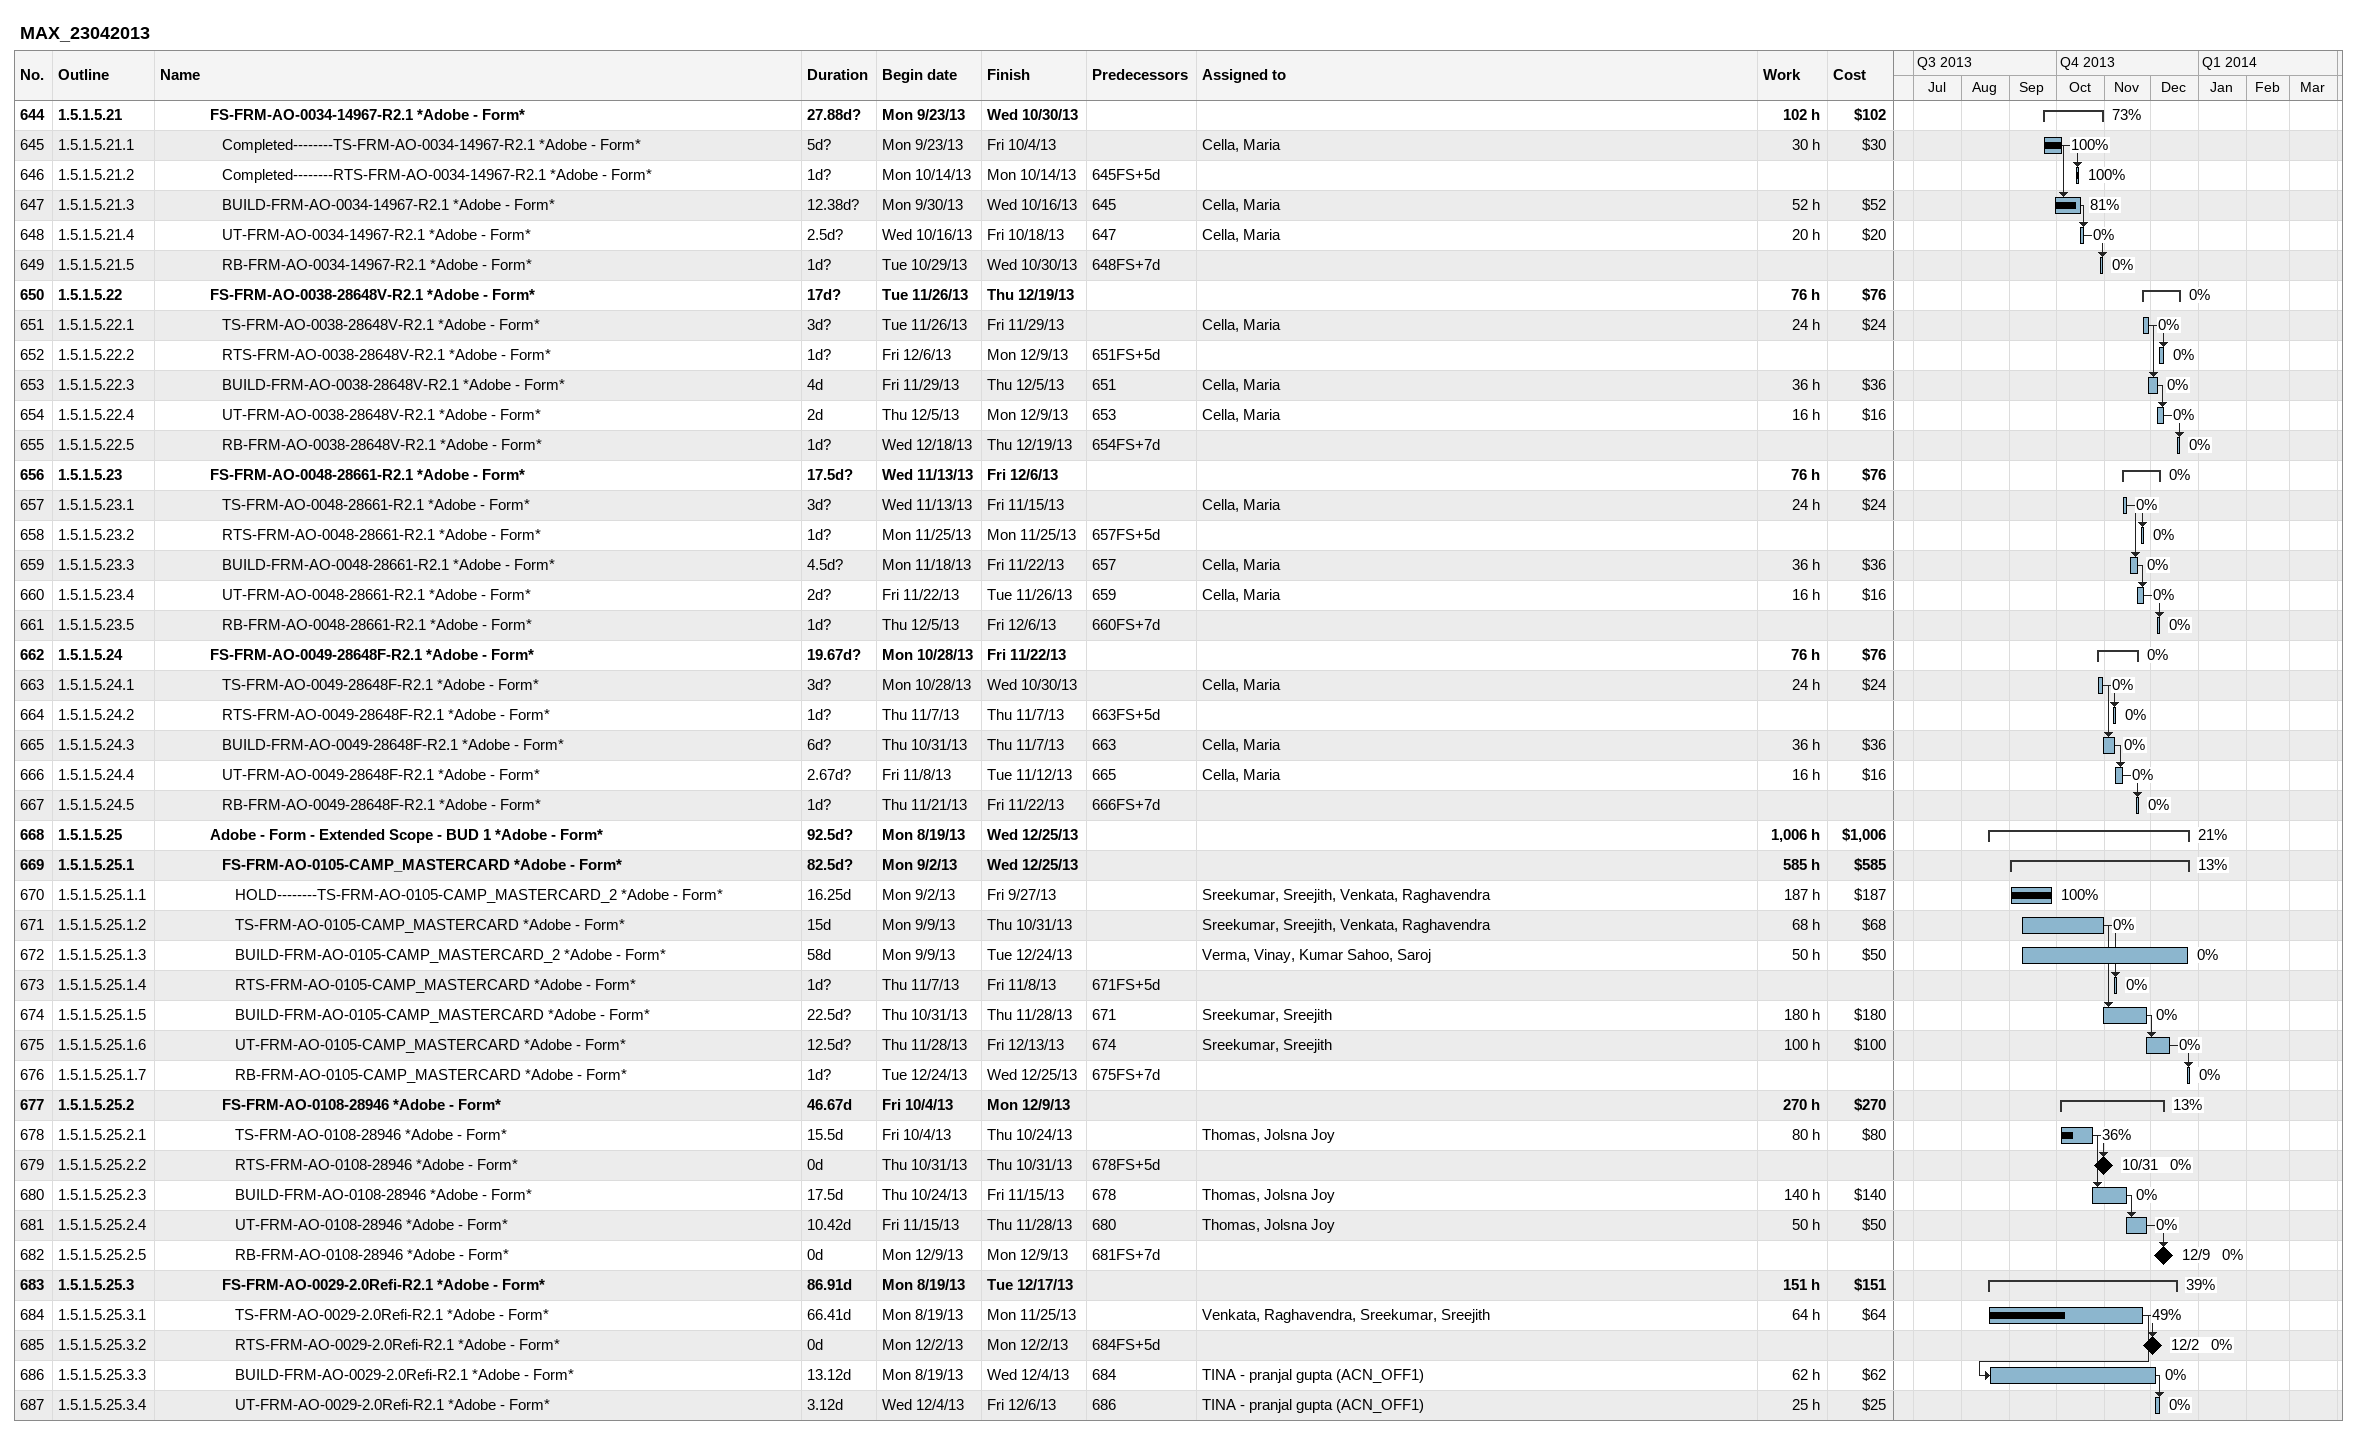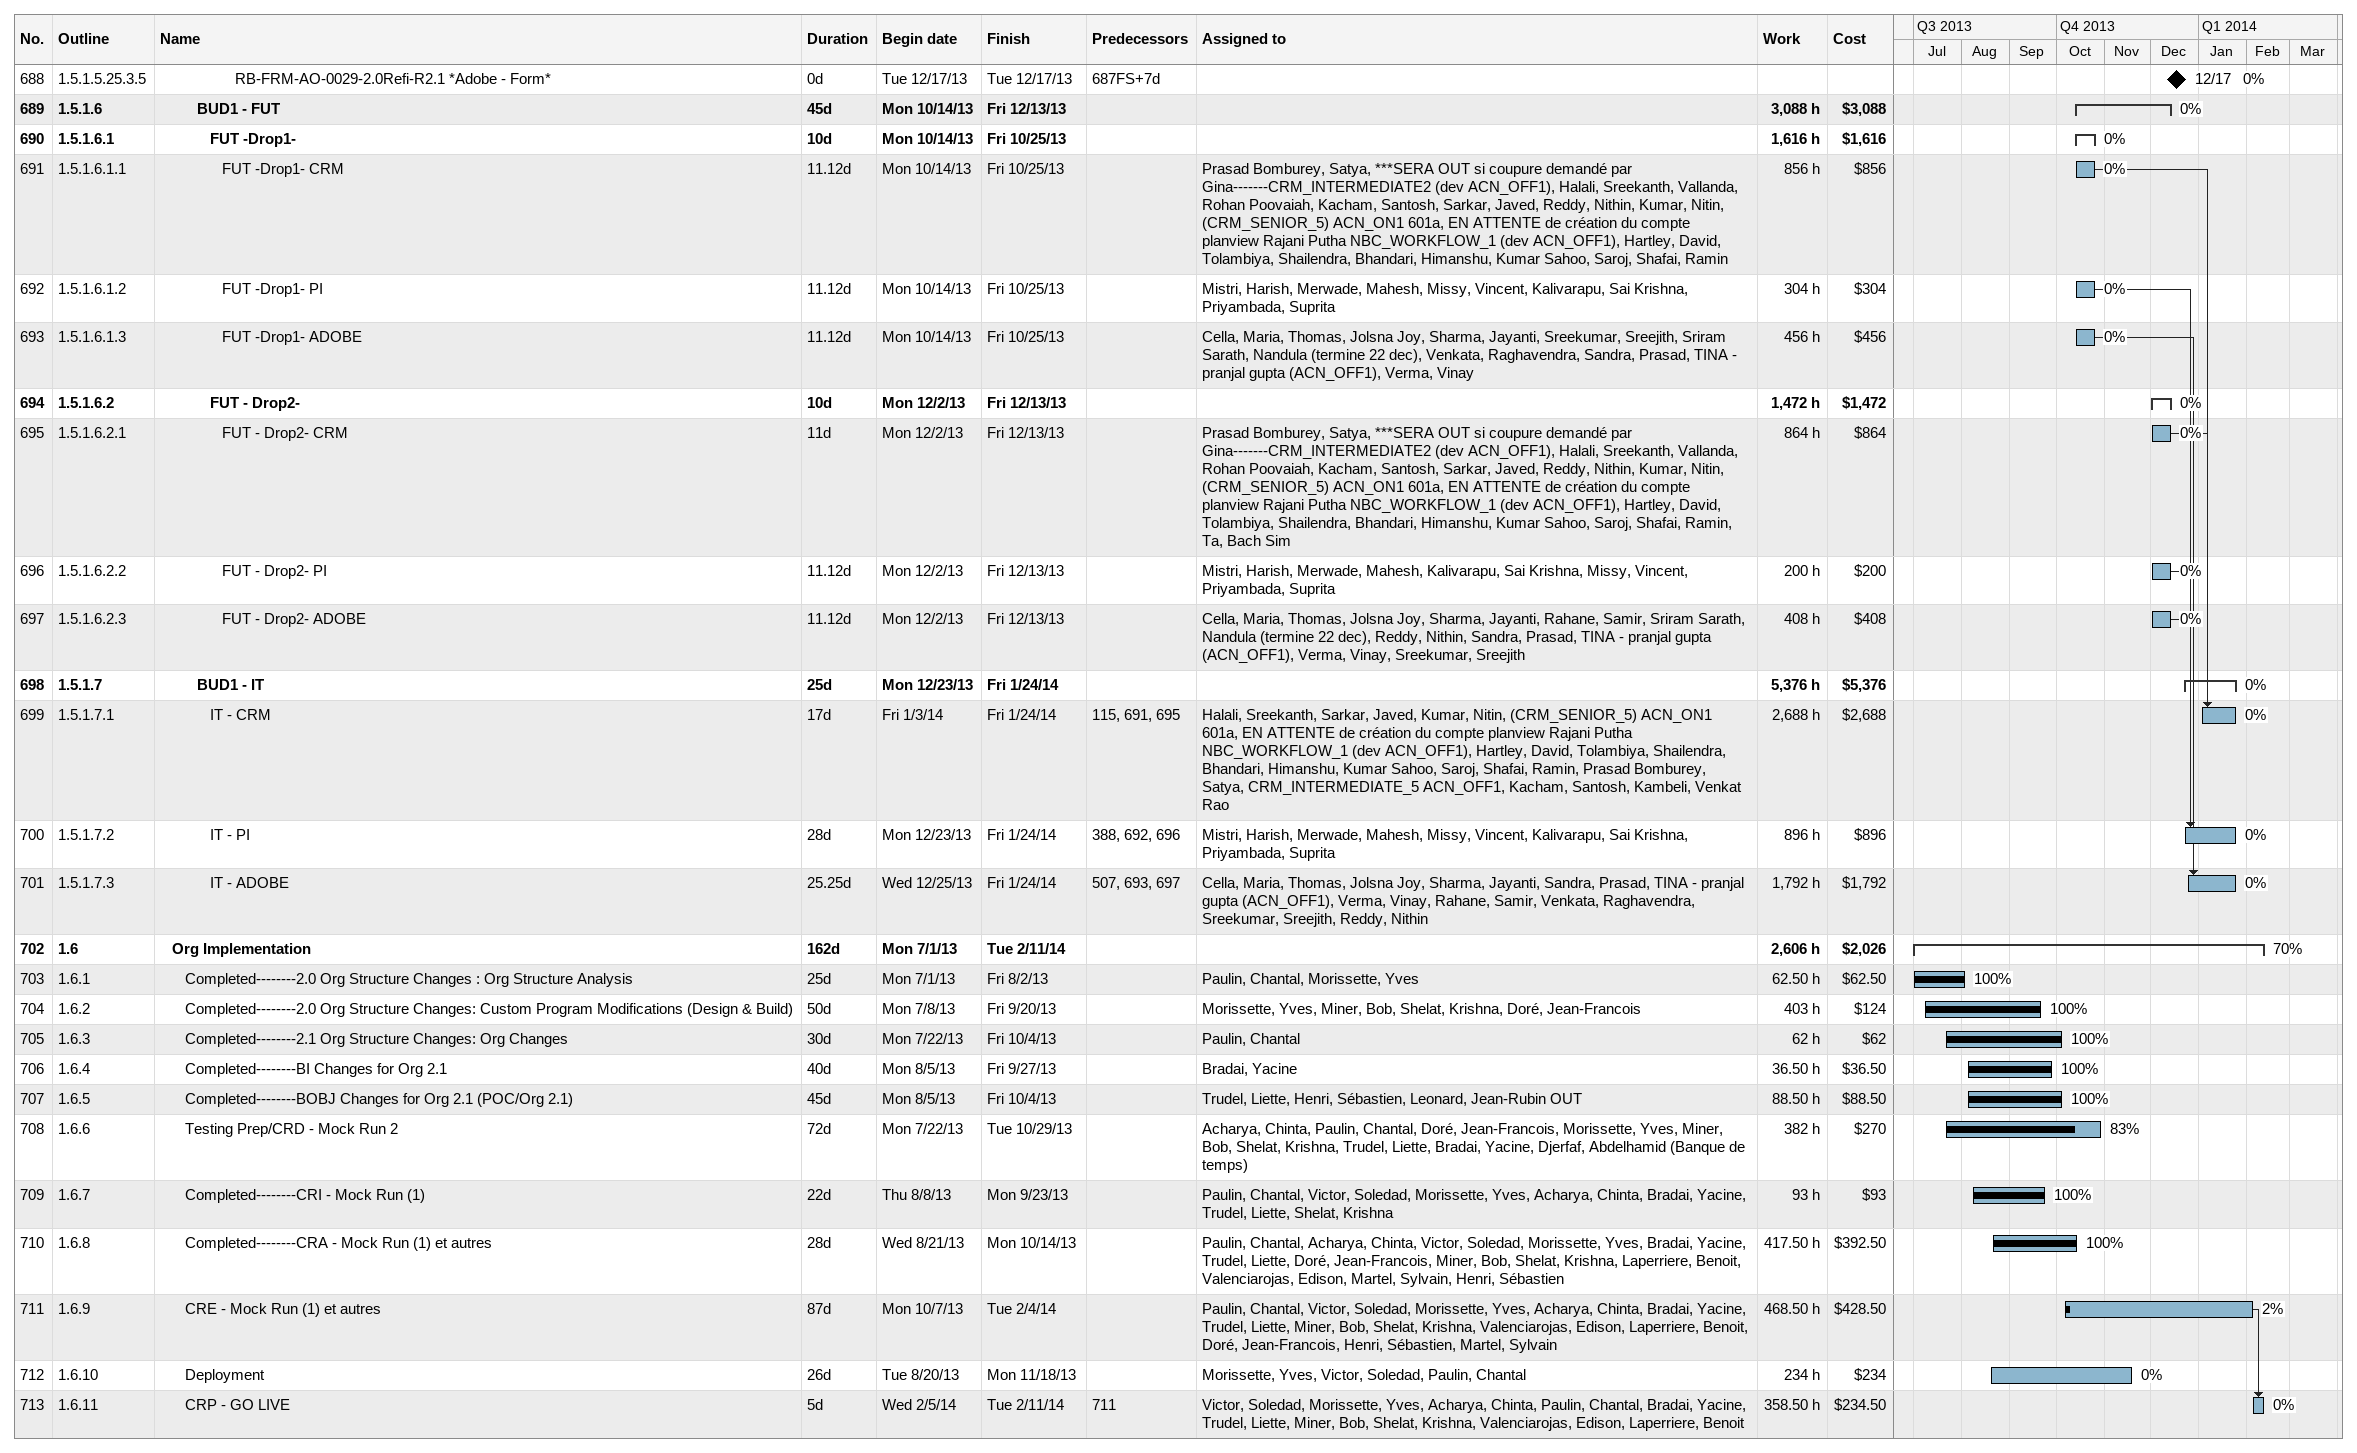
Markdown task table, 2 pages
MAX_23042013

| ID | WBS | Task | Duration | Start | Finish | Predecessors | Resources | % complete | Work (h) | Cost ($) |
|---|---|---|---|---|---|---|---|---|---|---|
| 644 | 1.5.1.5.21 | **FS-FRM-AO-0034-14967-R2.1 *Adobe - Form*** | 27.88d? | 2013-09-23 | 2013-10-30 |  |  | 73 | 102 | 102 |
| 645 | 1.5.1.5.21.1 | Completed--------TS-FRM-AO-0034-14967-R2.1 *Adobe - Form* | 5d? | 2013-09-23 | 2013-10-04 |  | Cella, Maria | 100 | 30 | 30 |
| 646 | 1.5.1.5.21.2 | Completed--------RTS-FRM-AO-0034-14967-R2.1 *Adobe - Form* | 1d? | 2013-10-14 | 2013-10-14 | 645FS+5d |  | 100 |  |  |
| 647 | 1.5.1.5.21.3 | BUILD-FRM-AO-0034-14967-R2.1 *Adobe - Form* | 12.38d? | 2013-09-30 | 2013-10-16 | 645 | Cella, Maria | 81 | 52 | 52 |
| 648 | 1.5.1.5.21.4 | UT-FRM-AO-0034-14967-R2.1 *Adobe - Form* | 2.5d? | 2013-10-16 | 2013-10-18 | 647 | Cella, Maria | 0 | 20 | 20 |
| 649 | 1.5.1.5.21.5 | RB-FRM-AO-0034-14967-R2.1 *Adobe - Form* | 1d? | 2013-10-29 | 2013-10-30 | 648FS+7d |  | 0 |  |  |
| 650 | 1.5.1.5.22 | **FS-FRM-AO-0038-28648V-R2.1 *Adobe - Form*** | 17d? | 2013-11-26 | 2013-12-19 |  |  | 0 | 76 | 76 |
| 651 | 1.5.1.5.22.1 | TS-FRM-AO-0038-28648V-R2.1 *Adobe - Form* | 3d? | 2013-11-26 | 2013-11-29 |  | Cella, Maria | 0 | 24 | 24 |
| 652 | 1.5.1.5.22.2 | RTS-FRM-AO-0038-28648V-R2.1 *Adobe - Form* | 1d? | 2013-12-06 | 2013-12-09 | 651FS+5d |  | 0 |  |  |
| 653 | 1.5.1.5.22.3 | BUILD-FRM-AO-0038-28648V-R2.1 *Adobe - Form* | 4d | 2013-11-29 | 2013-12-05 | 651 | Cella, Maria | 0 | 36 | 36 |
| 654 | 1.5.1.5.22.4 | UT-FRM-AO-0038-28648V-R2.1 *Adobe - Form* | 2d | 2013-12-05 | 2013-12-09 | 653 | Cella, Maria | 0 | 16 | 16 |
| 655 | 1.5.1.5.22.5 | RB-FRM-AO-0038-28648V-R2.1 *Adobe - Form* | 1d? | 2013-12-18 | 2013-12-19 | 654FS+7d |  | 0 |  |  |
| 656 | 1.5.1.5.23 | **FS-FRM-AO-0048-28661-R2.1 *Adobe - Form*** | 17.5d? | 2013-11-13 | 2013-12-06 |  |  | 0 | 76 | 76 |
| 657 | 1.5.1.5.23.1 | TS-FRM-AO-0048-28661-R2.1 *Adobe - Form* | 3d? | 2013-11-13 | 2013-11-15 |  | Cella, Maria | 0 | 24 | 24 |
| 658 | 1.5.1.5.23.2 | RTS-FRM-AO-0048-28661-R2.1 *Adobe - Form* | 1d? | 2013-11-25 | 2013-11-25 | 657FS+5d |  | 0 |  |  |
| 659 | 1.5.1.5.23.3 | BUILD-FRM-AO-0048-28661-R2.1 *Adobe - Form* | 4.5d? | 2013-11-18 | 2013-11-22 | 657 | Cella, Maria | 0 | 36 | 36 |
| 660 | 1.5.1.5.23.4 | UT-FRM-AO-0048-28661-R2.1 *Adobe - Form* | 2d? | 2013-11-22 | 2013-11-26 | 659 | Cella, Maria | 0 | 16 | 16 |
| 661 | 1.5.1.5.23.5 | RB-FRM-AO-0048-28661-R2.1 *Adobe - Form* | 1d? | 2013-12-05 | 2013-12-06 | 660FS+7d |  | 0 |  |  |
| 662 | 1.5.1.5.24 | **FS-FRM-AO-0049-28648F-R2.1 *Adobe - Form*** | 19.67d? | 2013-10-28 | 2013-11-22 |  |  | 0 | 76 | 76 |
| 663 | 1.5.1.5.24.1 | TS-FRM-AO-0049-28648F-R2.1 *Adobe - Form* | 3d? | 2013-10-28 | 2013-10-30 |  | Cella, Maria | 0 | 24 | 24 |
| 664 | 1.5.1.5.24.2 | RTS-FRM-AO-0049-28648F-R2.1 *Adobe - Form* | 1d? | 2013-11-07 | 2013-11-07 | 663FS+5d |  | 0 |  |  |
| 665 | 1.5.1.5.24.3 | BUILD-FRM-AO-0049-28648F-R2.1 *Adobe - Form* | 6d? | 2013-10-31 | 2013-11-07 | 663 | Cella, Maria | 0 | 36 | 36 |
| 666 | 1.5.1.5.24.4 | UT-FRM-AO-0049-28648F-R2.1 *Adobe - Form* | 2.67d? | 2013-11-08 | 2013-11-12 | 665 | Cella, Maria | 0 | 16 | 16 |
| 667 | 1.5.1.5.24.5 | RB-FRM-AO-0049-28648F-R2.1 *Adobe - Form* | 1d? | 2013-11-21 | 2013-11-22 | 666FS+7d |  | 0 |  |  |
| 668 | 1.5.1.5.25 | **Adobe - Form - Extended Scope - BUD 1 *Adobe - Form*** | 92.5d? | 2013-08-19 | 2013-12-25 |  |  | 21 | 1006 | 1006 |
| 669 | 1.5.1.5.25.1 | **FS-FRM-AO-0105-CAMP_MASTERCARD *Adobe - Form*** | 82.5d? | 2013-09-02 | 2013-12-25 |  |  | 13 | 585 | 585 |
| 670 | 1.5.1.5.25.1.1 | HOLD--------TS-FRM-AO-0105-CAMP_MASTERCARD_2 *Adobe - Form* | 16.25d | 2013-09-02 | 2013-09-27 |  | Sreekumar, Sreejith, Venkata, Raghavendra | 100 | 187 | 187 |
| 671 | 1.5.1.5.25.1.2 | TS-FRM-AO-0105-CAMP_MASTERCARD *Adobe - Form* | 15d | 2013-09-09 | 2013-10-31 |  | Sreekumar, Sreejith, Venkata, Raghavendra | 0 | 68 | 68 |
| 672 | 1.5.1.5.25.1.3 | BUILD-FRM-AO-0105-CAMP_MASTERCARD_2 *Adobe - Form* | 58d | 2013-09-09 | 2013-12-24 |  | Verma, Vinay, Kumar Sahoo, Saroj | 0 | 50 | 50 |
| 673 | 1.5.1.5.25.1.4 | RTS-FRM-AO-0105-CAMP_MASTERCARD *Adobe - Form* | 1d? | 2013-11-07 | 2013-11-08 | 671FS+5d |  | 0 |  |  |
| 674 | 1.5.1.5.25.1.5 | BUILD-FRM-AO-0105-CAMP_MASTERCARD *Adobe - Form* | 22.5d? | 2013-10-31 | 2013-11-28 | 671 | Sreekumar, Sreejith | 0 | 180 | 180 |
| 675 | 1.5.1.5.25.1.6 | UT-FRM-AO-0105-CAMP_MASTERCARD *Adobe - Form* | 12.5d? | 2013-11-28 | 2013-12-13 | 674 | Sreekumar, Sreejith | 0 | 100 | 100 |
| 676 | 1.5.1.5.25.1.7 | RB-FRM-AO-0105-CAMP_MASTERCARD *Adobe - Form* | 1d? | 2013-12-24 | 2013-12-25 | 675FS+7d |  | 0 |  |  |
| 677 | 1.5.1.5.25.2 | **FS-FRM-AO-0108-28946 *Adobe - Form*** | 46.67d | 2013-10-04 | 2013-12-09 |  |  | 13 | 270 | 270 |
| 678 | 1.5.1.5.25.2.1 | TS-FRM-AO-0108-28946 *Adobe - Form* | 15.5d | 2013-10-04 | 2013-10-24 |  | Thomas, Jolsna Joy | 36 | 80 | 80 |
| 679 | 1.5.1.5.25.2.2 | RTS-FRM-AO-0108-28946 *Adobe - Form* | 0d | 2013-10-31 | 2013-10-31 | 678FS+5d |  | 0 |  |  |
| 680 | 1.5.1.5.25.2.3 | BUILD-FRM-AO-0108-28946 *Adobe - Form* | 17.5d | 2013-10-24 | 2013-11-15 | 678 | Thomas, Jolsna Joy | 0 | 140 | 140 |
| 681 | 1.5.1.5.25.2.4 | UT-FRM-AO-0108-28946 *Adobe - Form* | 10.42d | 2013-11-15 | 2013-11-28 | 680 | Thomas, Jolsna Joy | 0 | 50 | 50 |
| 682 | 1.5.1.5.25.2.5 | RB-FRM-AO-0108-28946 *Adobe - Form* | 0d | 2013-12-09 | 2013-12-09 | 681FS+7d |  | 0 |  |  |
| 683 | 1.5.1.5.25.3 | **FS-FRM-AO-0029-2.0Refi-R2.1 *Adobe - Form*** | 86.91d | 2013-08-19 | 2013-12-17 |  |  | 39 | 151 | 151 |
| 684 | 1.5.1.5.25.3.1 | TS-FRM-AO-0029-2.0Refi-R2.1 *Adobe - Form* | 66.41d | 2013-08-19 | 2013-11-25 |  | Venkata, Raghavendra, Sreekumar, Sreejith | 49 | 64 | 64 |
| 685 | 1.5.1.5.25.3.2 | RTS-FRM-AO-0029-2.0Refi-R2.1 *Adobe - Form* | 0d | 2013-12-02 | 2013-12-02 | 684FS+5d |  | 0 |  |  |
| 686 | 1.5.1.5.25.3.3 | BUILD-FRM-AO-0029-2.0Refi-R2.1 *Adobe - Form* | 13.12d | 2013-08-19 | 2013-12-04 | 684 | TINA - pranjal gupta (ACN_OFF1) | 0 | 62 | 62 |
| 687 | 1.5.1.5.25.3.4 | UT-FRM-AO-0029-2.0Refi-R2.1 *Adobe - Form* | 3.12d | 2013-12-04 | 2013-12-06 | 686 | TINA - pranjal gupta (ACN_OFF1) | 0 | 25 | 25 |
| 688 | 1.5.1.5.25.3.5 | RB-FRM-AO-0029-2.0Refi-R2.1 *Adobe - Form* | 0d | 2013-12-17 | 2013-12-17 | 687FS+7d |  | 0 |  |  |
| 689 | 1.5.1.6 | **BUD1 - FUT** | 45d | 2013-10-14 | 2013-12-13 |  |  | 0 | 3088 | 3088 |
| 690 | 1.5.1.6.1 | **FUT -Drop1-** | 10d | 2013-10-14 | 2013-10-25 |  |  | 0 | 1616 | 1616 |
| 691 | 1.5.1.6.1.1 | FUT -Drop1- CRM | 11.12d | 2013-10-14 | 2013-10-25 |  | Prasad Bomburey, Satya, ***SERA OUT si coupure demandé par Gina-------CRM_INTERMEDIATE2 (dev ACN_OFF1), Halali, Sreekanth, Vallanda, Rohan Poovaiah, Kacham, Santosh, Sarkar, Javed, Reddy, Nithin, Kumar, Nitin, (CRM_SENIOR_5) ACN_ON1 601a, EN ATTENTE de création du compte planview Rajani Putha NBC_WORKFLOW_1 (dev ACN_OFF1), Hartley, David, Tolambiya, Shailendra, Bhandari, Himanshu, Kumar Sahoo, Saroj, Shafai, Ramin | 0 | 856 | 856 |
| 692 | 1.5.1.6.1.2 | FUT -Drop1- PI | 11.12d | 2013-10-14 | 2013-10-25 |  | Mistri, Harish, Merwade, Mahesh, Missy, Vincent, Kalivarapu, Sai Krishna, Priyambada, Suprita | 0 | 304 | 304 |
| 693 | 1.5.1.6.1.3 | FUT -Drop1- ADOBE | 11.12d | 2013-10-14 | 2013-10-25 |  | Cella, Maria, Thomas, Jolsna Joy, Sharma, Jayanti, Sreekumar, Sreejith, Sriram Sarath, Nandula (termine 22 dec), Venkata, Raghavendra, Sandra, Prasad, TINA - pranjal gupta (ACN_OFF1), Verma, Vinay | 0 | 456 | 456 |
| 694 | 1.5.1.6.2 | **FUT - Drop2-** | 10d | 2013-12-02 | 2013-12-13 |  |  | 0 | 1472 | 1472 |
| 695 | 1.5.1.6.2.1 | FUT - Drop2- CRM | 11d | 2013-12-02 | 2013-12-13 |  | Prasad Bomburey, Satya, ***SERA OUT si coupure demandé par Gina-------CRM_INTERMEDIATE2 (dev ACN_OFF1), Halali, Sreekanth, Vallanda, Rohan Poovaiah, Kacham, Santosh, Sarkar, Javed, Reddy, Nithin, Kumar, Nitin, (CRM_SENIOR_5) ACN_ON1 601a, EN ATTENTE de création du compte planview Rajani Putha NBC_WORKFLOW_1 (dev ACN_OFF1), Hartley, David, Tolambiya, Shailendra, Bhandari, Himanshu, Kumar Sahoo, Saroj, Shafai, Ramin, Ta, Bach Sim | 0 | 864 | 864 |
| 696 | 1.5.1.6.2.2 | FUT - Drop2- PI | 11.12d | 2013-12-02 | 2013-12-13 |  | Mistri, Harish, Merwade, Mahesh, Kalivarapu, Sai Krishna, Missy, Vincent, Priyambada, Suprita | 0 | 200 | 200 |
| 697 | 1.5.1.6.2.3 | FUT - Drop2- ADOBE | 11.12d | 2013-12-02 | 2013-12-13 |  | Cella, Maria, Thomas, Jolsna Joy, Sharma, Jayanti, Rahane, Samir, Sriram Sarath, Nandula (termine 22 dec), Reddy, Nithin, Sandra, Prasad, TINA - pranjal gupta (ACN_OFF1), Verma, Vinay, Sreekumar, Sreejith | 0 | 408 | 408 |
| 698 | 1.5.1.7 | **BUD1 - IT** | 25d | 2013-12-23 | 2014-01-24 |  |  | 0 | 5376 | 5376 |
| 699 | 1.5.1.7.1 | IT - CRM | 17d | 2014-01-03 | 2014-01-24 | 115, 691, 695 | Halali, Sreekanth, Sarkar, Javed, Kumar, Nitin, (CRM_SENIOR_5) ACN_ON1 601a, EN ATTENTE de création du compte planview Rajani Putha NBC_WORKFLOW_1 (dev ACN_OFF1), Hartley, David, Tolambiya, Shailendra, Bhandari, Himanshu, Kumar Sahoo, Saroj, Shafai, Ramin, Prasad Bomburey, Satya, CRM_INTERMEDIATE_5 ACN_OFF1, Kacham, Santosh, Kambeli, Venkat Rao | 0 | 2688 | 2688 |
| 700 | 1.5.1.7.2 | IT - PI | 28d | 2013-12-23 | 2014-01-24 | 388, 692, 696 | Mistri, Harish, Merwade, Mahesh, Missy, Vincent, Kalivarapu, Sai Krishna, Priyambada, Suprita | 0 | 896 | 896 |
| 701 | 1.5.1.7.3 | IT - ADOBE | 25.25d | 2013-12-25 | 2014-01-24 | 507, 693, 697 | Cella, Maria, Thomas, Jolsna Joy, Sharma, Jayanti, Sandra, Prasad, TINA - pranjal gupta (ACN_OFF1), Verma, Vinay, Rahane, Samir, Venkata, Raghavendra, Sreekumar, Sreejith, Reddy, Nithin | 0 | 1792 | 1792 |
| 702 | 1.6 | **Org Implementation** | 162d | 2013-07-01 | 2014-02-11 |  |  | 70 | 2606 | 2026 |
| 703 | 1.6.1 | Completed--------2.0 Org Structure Changes : Org Structure Analysis | 25d | 2013-07-01 | 2013-08-02 |  | Paulin, Chantal, Morissette, Yves | 100 | 62.50 | 62.50 |
| 704 | 1.6.2 | Completed--------2.0 Org Structure Changes: Custom Program Modifications (Design & Build) | 50d | 2013-07-08 | 2013-09-20 |  | Morissette, Yves, Miner, Bob, Shelat, Krishna, Doré, Jean-Francois | 100 | 403 | 124 |
| 705 | 1.6.3 | Completed--------2.1 Org Structure Changes: Org Changes | 30d | 2013-07-22 | 2013-10-04 |  | Paulin, Chantal | 100 | 62 | 62 |
| 706 | 1.6.4 | Completed--------BI Changes for Org 2.1 | 40d | 2013-08-05 | 2013-09-27 |  | Bradai, Yacine | 100 | 36.50 | 36.50 |
| 707 | 1.6.5 | Completed--------BOBJ Changes for Org 2.1 (POC/Org 2.1) | 45d | 2013-08-05 | 2013-10-04 |  | Trudel, Liette, Henri, Sébastien, Leonard, Jean-Rubin OUT | 100 | 88.50 | 88.50 |
| 708 | 1.6.6 | Testing Prep/CRD - Mock Run 2 | 72d | 2013-07-22 | 2013-10-29 |  | Acharya, Chinta, Paulin, Chantal, Doré, Jean-Francois, Morissette, Yves, Miner, Bob, Shelat, Krishna, Trudel, Liette, Bradai, Yacine, Djerfaf, Abdelhamid (Banque de temps) | 83 | 382 | 270 |
| 709 | 1.6.7 | Completed--------CRI - Mock Run (1) | 22d | 2013-08-08 | 2013-09-23 |  | Paulin, Chantal, Victor, Soledad, Morissette, Yves, Acharya, Chinta, Bradai, Yacine, Trudel, Liette, Shelat, Krishna | 100 | 93 | 93 |
| 710 | 1.6.8 | Completed--------CRA - Mock Run (1) et autres | 28d | 2013-08-21 | 2013-10-14 |  | Paulin, Chantal, Acharya, Chinta, Victor, Soledad, Morissette, Yves, Bradai, Yacine, Trudel, Liette, Doré, Jean-Francois, Miner, Bob, Shelat, Krishna, Laperriere, Benoit, Valenciarojas, Edison, Martel, Sylvain, Henri, Sébastien | 100 | 417.50 | 392.50 |
| 711 | 1.6.9 | CRE - Mock Run (1) et autres | 87d | 2013-10-07 | 2014-02-04 |  | Paulin, Chantal, Victor, Soledad, Morissette, Yves, Acharya, Chinta, Bradai, Yacine, Trudel, Liette, Miner, Bob, Shelat, Krishna, Valenciarojas, Edison, Laperriere, Benoit, Doré, Jean-Francois, Henri, Sébastien, Martel, Sylvain | 2 | 468.50 | 428.50 |
| 712 | 1.6.10 | Deployment | 26d | 2013-08-20 | 2013-11-18 |  | Morissette, Yves, Victor, Soledad, Paulin, Chantal | 0 | 234 | 234 |
| 713 | 1.6.11 | CRP - GO LIVE | 5d | 2014-02-05 | 2014-02-11 | 711 | Victor, Soledad, Morissette, Yves, Acharya, Chinta, Paulin, Chantal, Bradai, Yacine, Trudel, Liette, Miner, Bob, Shelat, Krishna, Valenciarojas, Edison, Laperriere, Benoit | 0 | 358.50 | 234.50 |
